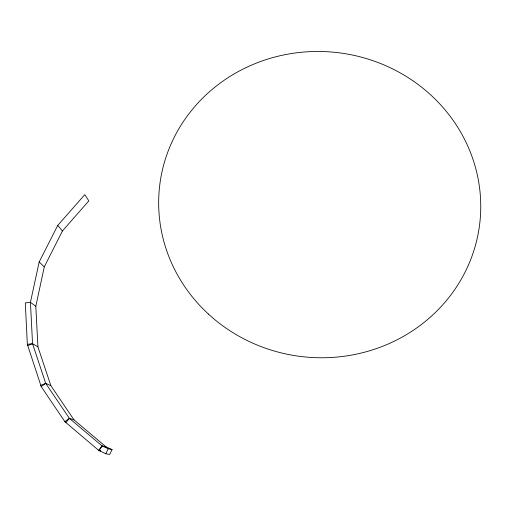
<?xml version="1.0" encoding="UTF-8"?>
<svg xmlns="http://www.w3.org/2000/svg" width="506" height="506" viewBox="0 0 506 506"><rect width="100%" height="100%" fill="white"/><g stroke="black" fill="none" stroke-linecap="round" stroke-linejoin="round"><path stroke-width="0.76" d="M35.812 306.332L44.281 266.864L62.428 230.995L88.828 200.882L84.787 194.658L57.766 225.379L39.164 261.988L30.442 302.291L32.542 343.7L45.704 383.365L69.373 418.361L102.104 445.944L108.252 448.727L112.066 449.581L109.675 454.47L105.798 453.737L98.562 450.283L64.844 421.656L41.207 386.597L27.337 344.308L25.3 302.892L30.442 302.291L35.812 306.332L37.931 346.863L50.859 385.673L74.034 419.898L106.051 446.861L112.066 449.581M105.798 453.737L108.252 448.727M106.051 446.861L102.104 445.944L99.151 450.669L100.492 450.935M102.104 445.944L98.562 450.283L100.58 450.688M65.824 422.63L69.373 418.361L74.034 419.898M64.844 421.656L69.373 418.361M41.207 386.597L45.704 383.365L50.859 385.673M40.682 385.332L45.704 383.365M27.571 345.623L32.542 343.7L37.931 346.863M27.337 344.308L32.542 343.7M39.164 261.988L44.281 266.864M57.766 225.379L62.428 230.995M208.383 314.03A161.148 153.04 6.6 0 0 476.152 242.709A161.148 153.04 6.6 0 0 274.575 57.108A161.148 153.04 6.6 0 0 208.383 314.03"/></g></svg>
